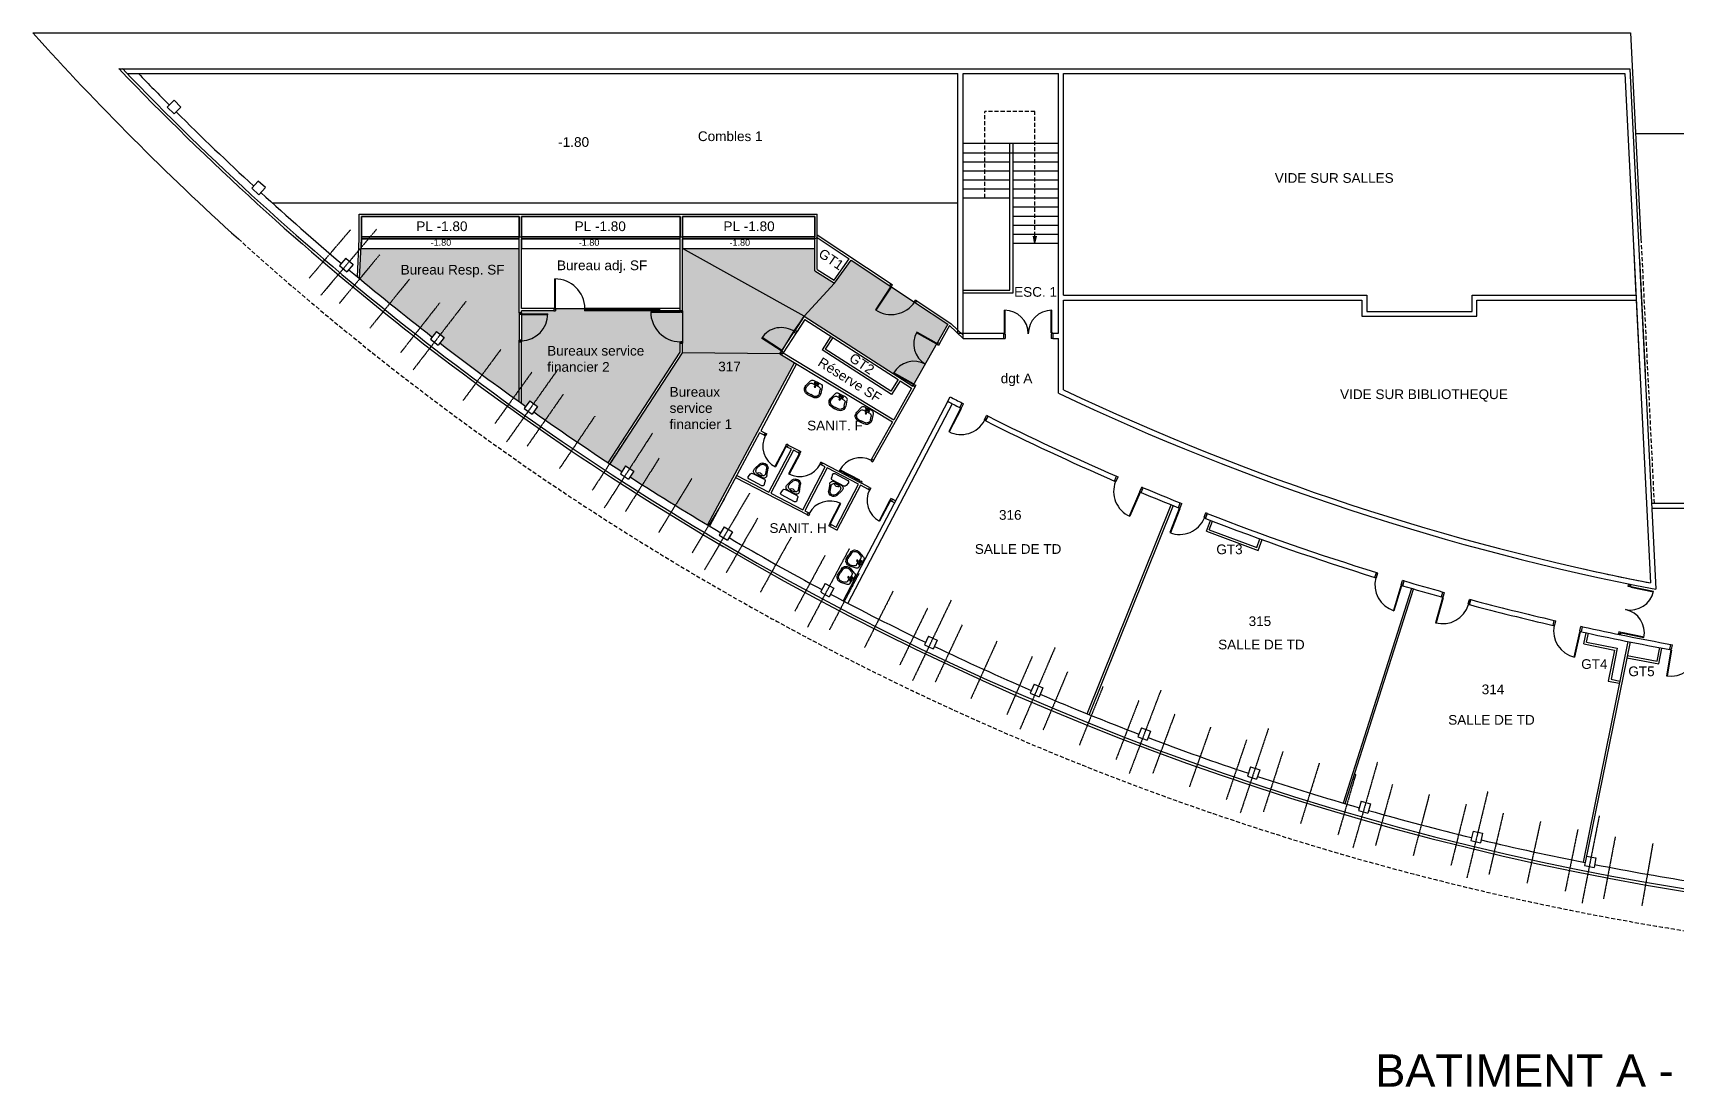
# Model space of a CAD drawing. Extents: x -14497 to -5039, y -16915 to 19656.
# Drawn here: x -14336 to -9252, y 2132 to 5394 of the extents above; entities that cross this region are included whole.
import ezdxf

# ---------------------------------------------------------------- set-up
doc = ezdxf.new("R2010")
doc.units = 0
doc.header["$MEASUREMENT"] = 0
doc.linetypes.add('AXES', pattern=[2, 1.25, -0.25, 0.25, -0.25])
doc.linetypes.add('CACHE', pattern=[0.375, 0.25, -0.125])
doc.layers.get('0').update_dxf_attribs({"linetype": 'CONTINUOUS'})
for name, color, linetype in [('-1.80', 3, 'CONTINUOUS'), ('BA_AXE_TRAME', 253, 'AXES'), ('BA_CLOISON', 4, 'CONTINUOUS'), ('BA_ESCALIER', 8, 'CONTINUOUS'), ('BA_MENUIS_EXTERIEURE', 6, 'CONTINUOUS'), ('BA_MENUIS_INTERIEURE', 202, 'CONTINUOUS'), ('BA_STRUCTURE', 5, 'CONTINUOUS'), ('Circulation', 1, 'CONTINUOUS'), ('EQ_SANITAIRE', 60, 'CONTINUOUS'), ('Nom. texte', 250, 'CONTINUOUS'), ('SUN', 2, 'CONTINUOUS')]:
    doc.layers.add(name, color=color, linetype=linetype)
doc.styles.add('ARIAL', font='arial.ttf')
doc.styles.get("Standard").update_dxf_attribs({"font": 'arial.ttf'})

# ---------------------------------------------------------------- blocks, each defined once
blk = doc.blocks.new('p90 16 gch')
at = {"layer": 'BA_MENUIS_INTERIEURE'}
for p, q in [((-90, -16), (-90, 0)), ((-90, 0), (-85, 0)), ((-85, -14.5), (-85, 0)), ((-5, -14.5), (-5, 0)), ((0, 0), (-5, 0)), ((0, -16), (0, 0)), ((-90, -16), (-86.5, -16)), ((-86.5, -16), (-86.5, -14.5)), ((-86.5, -14.5), (-85, -14.5)), ((-86.5, -17.5), (-84.5, -17.5)), ((-86.5, -17.5), (-86.5, -97.5)), ((-84.5, -17.5), (-84.5, -97.5)), ((-3.5, -14.5), (-5, -14.5)), ((-3.5, -16), (-3.5, -14.5)), ((0, -16), (-3.5, -16))]:
    blk.add_line(p, q, dxfattribs=at)
for centre, radius, start, end in [((-86.5, -14.5), 83, 270.012, 358.9646), ((-85, -14.5), 0, 0, 90), ((-84.5, -17.5), 0, 0, 90)]:
    blk.add_arc(centre, radius, start, end, dxfattribs=at)
blk = doc.blocks.new('p90 16 drt')
at = {"layer": 'BA_MENUIS_INTERIEURE'}
for p, q in [((-90, -16), (-90, 0)), ((-90, 0), (-85, 0)), ((-85, -14.5), (-85, 0)), ((-5, -14.5), (-5, 0)), ((0, 0), (-5, 0)), ((0, -16), (0, 0)), ((-90, -16), (-86.5, -16)), ((-86.5, -16), (-86.5, -14.5)), ((-86.5, -14.5), (-85, -14.5)), ((-3.5, -17.5), (-5.5, -17.5)), ((-5.5, -17.5), (-5.5, -97.5)), ((-3.5, -14.5), (-5, -14.5)), ((-3.5, -16), (-3.5, -14.5)), ((0, -16), (-3.5, -16)), ((-3.5, -17.5), (-3.5, -97.5))]:
    blk.add_line(p, q, dxfattribs=at)
for centre, radius, start, end in [((-3.5, -14.5), 83, 181.0354, 269.988), ((-5.5, -17.5), 0, 90, 180), ((-5, -14.5), 0, 90, 180)]:
    blk.add_arc(centre, radius, start, end, dxfattribs=at)
blk = doc.blocks.new('WC')
for p, q in [((-35.6, 21.6), (-56.7, 14.5)), ((-39.3, 16.2), (-55.4, 10.7)), ((-26.4, 5.3), (-26.4, 0)), ((-26.4, -5.3), (-26.4, 0)), ((-20.3, 14), (-22.5, 14)), ((-22.4, 12.2), (-22.4, 0)), ((-22.4, -12.2), (-22.4, 0)), ((-20.3, -20.8), (-20.3, 20.8)), ((-5, 27.9), (-16.3, 25.7)), ((0, -22.9), (0, 22.9)), ((-35.6, -21.6), (-56.7, -14.5)), ((-39.3, -16.2), (-55.4, -10.7)), ((-20.3, -14), (-22.5, -14)), ((-5, -27.9), (-16.3, -25.7))]:
    blk.add_line(p, q)
for centre, radius, start, end in [((-49.5, 0), 16.2, 116.4444, 180), ((-49.5, -0.4), 16.2, 178.1961, 178.7319), ((-49.5, 0), 16.2, 180, 243.5556), ((-49.5, 0), 12.2, 116.4444, 180), ((-49.5, 0), 12.2, 180, 243.5556), ((-37.4, 5.3), 11, 0, 102.4), ((-32.4, 12.2), 10, 0, 108.6162), ((-21.2, 0), 11.5, 134.9643, 225.0357), ((-15.3, 20.8), 5, 101.0796, 180), ((-5, 22.9), 5, 0, 90), ((-37.4, -5.3), 11, 257.6, 0), ((-32.4, -12.2), 10, 251.3838, 0), ((-15.3, -20.8), 5, 180, 258.9204), ((-5, -22.9), 5, 270, 0)]:
    blk.add_arc(centre, radius, start, end)
blk = doc.blocks.new('LAV60')
for p, q in [((-14.4, 0), (0, 0)), ((14.4, 0), (0, 0)), ((-24, -7.3), (-30.4, -29.5)), ((-25.6, -30.9), (-22.3, -19.3)), ((-12.7, -12), (0, -12)), ((-11.2, -50), (0, -50)), ((-11.2, -55), (0, -55)), ((12.7, -12), (0, -12)), ((11.2, -50), (0, -50)), ((11.2, -55), (0, -55)), ((25.6, -30.9), (22.3, -19.3)), ((24, -7.3), (30.4, -29.5))]:
    blk.add_line(p, q)
for centre, radius in [((-6, -6), 2.61), ((0, -17.8), 2.54), ((0, -6), 1.44), ((6, -6), 2.61)]:
    blk.add_circle(centre, radius)
for centre, radius, start, end in [((-14.4, -10), 10, 90, 164.0546), ((14.4, -10), 10, 15.9454, 90), ((-11.2, -35), 20, 164.0546, 270), ((-11.2, -35), 15, 164.0546, 270), ((-12.7, -22), 10, 90, 164.0546), ((11.2, -35), 20, 270, 15.9454), ((11.2, -35), 15, 270, 15.9454), ((12.7, -22), 10, 15.9454, 90)]:
    blk.add_arc(centre, radius, start, end)

msp = doc.modelspace()

# ---------------------------------------------------------------- hatches: boundary and pattern name
at = {"layer": 'BA_ESCALIER'}
msp.add_hatch(color=256, dxfattribs=at).paths.add_polyline_path([(-11230.4, 4765.7), (-11235.5, 4765.7), (-11240.5, 4765.7), (-11235.5, 4743.6)])
at = {"layer": 'SUN'}
h = msp.add_hatch(color=256, dxfattribs=at)
h.dxf.hatch_style = 1
h.paths.add_polyline_path([(-12831.7, 4528.1), (-12831.7, 4726.6), (-13320.9, 4726.6), (-13325.6, 4633.8, 0.008454), (-13100.4, 4453.1), (-13087.5, 4469.9), (-13063.7, 4451.5), (-13076.7, 4434.7, 0.008306), (-12849, 4265.5), (-12831.7, 4289.6), (-12831.7, 4438.1)])
h.paths.add_polyline_path([(-12831.7, 4289.6), (-12849, 4265.5, 0.000624), (-12831.7, 4253.1)])
h.paths.add_polyline_path([(-13208.9, 4629.6), (-12872.5, 4629.6), (-12872.5, 4691.4), (-13208.9, 4691.4)], flags=24)
h = msp.add_hatch(color=256, dxfattribs=at)
h.dxf.hatch_style = 1
h.paths.add_polyline_path([(-11916.4, 4658.2), (-11916.4, 4726.6), (-12326.1, 4726.6), (-11949.7, 4517.3), (-11855.6, 4619.6)])
h = msp.add_hatch(color=256, dxfattribs=at)
h.dxf.hatch_style = 1
h.paths.add_polyline_path([(-12326.1, 4726.6), (-12326.1, 4534.6), (-12326.1, 4439.6), (-12326.1, 4439.6), (-12326.1, 4434.6), (-12326.1, 4434.6), (-12326.1, 4403.8), (-12024.9, 4401.5), (-11949.7, 4517.3)])
h.paths.add_polyline_path([(-12080.2, 4451.3), (-12080.2, 4451.3), (-12019.8, 4412), (-12019.8, 4412)], flags=16)
h.paths.add_polyline_path([(-12019.8, 4412), (-12019.8, 4412), (-12020.9, 4410.3), (-12020.9, 4410.3)], flags=16)
h.paths.add_polyline_path([(-12020.9, 4410.3), (-12020.9, 4410.3), (-12081.3, 4449.6), (-12081.3, 4449.6)], flags=16)
h = msp.add_hatch(color=256, dxfattribs=at)
h.dxf.hatch_style = 1
h.paths.add_polyline_path([(-11605.3, 4558.9), (-11608.2, 4560.9, -0.409403), (-11729.4, 4537.5), (-11682.4, 4608.3), (-11680.7, 4607.2), (-11727.8, 4536.5, 0.402784), (-11608.2, 4560.9), (-11681.5, 4609.6), (-11681.5, 4609.6), (-11684.5, 4611.5), (-11804.4, 4691.2), (-11855.6, 4619.6), (-11949.7, 4517.3), (-11613.9, 4300.7), (-11612.7, 4302.8), (-11612.7, 4302.8), (-11612.7, 4302.8), (-11611, 4305.9), (-11611, 4305.9), (-11575.1, 4369.4, 0.401279), (-11672.4, 4342.6), (-11611.3, 4308.4), (-11612.3, 4306.6), (-11673.4, 4340.9, -0.409254), (-11575.1, 4369.4), (-11539.1, 4433), (-11539.1, 4433), (-11537.4, 4436), (-11505.4, 4492.6)])
h.paths.add_polyline_path([(-11541.4, 4432), (-11540.5, 4433.7), (-11540.5, 4433.7), (-11541.4, 4432)], flags=16)
h = msp.add_hatch(color=256, dxfattribs=at)
h.dxf.hatch_style = 1
h.paths.add_polyline_path([(-12333.1, 4405.8), (-12333.1, 4434.6), (-12333.1, 4434.6), (-12333.1, 4438.1, -0.40945), (-12424.6, 4531.1), (-12334.6, 4531.1), (-12334.6, 4529.1), (-12424.6, 4529.1, 0.403185), (-12333.1, 4438.1), (-12333.1, 4438.1), (-12331.6, 4438.1), (-12331.6, 4439.6), (-12326.1, 4439.6), (-12326.1, 4529.6), (-12331.6, 4529.6), (-12331.6, 4531.1), (-12333.1, 4531.1), (-12333.1, 4534.6), (-12624.7, 4534.6), (-12629.7, 4534.6), (-12629.7, 4540.1), (-12628.2, 4540.1), (-12628.2, 4541.6), (-12721.2, 4541.6), (-12721.2, 4540.1), (-12719.7, 4540.1), (-12719.7, 4534.6), (-12724.7, 4534.6), (-12824.7, 4534.6), (-12824.7, 4528.1), (-12824.7, 4441.6, 0.401856), (-12743.2, 4522.5), (-12823.2, 4522.5), (-12823.2, 4524.5), (-12743.2, 4524.5, -0.40887), (-12824.7, 4441.6), (-12824.7, 4438.1), (-12824.7, 4248.1, 0.000483), (-12811.2, 4238.5), (-12799, 4255.9), (-12774.5, 4238.5), (-12786.7, 4221.2, 0.008171), (-12556, 4064.2)])
h.paths.add_polyline_path([(-12755.6, 4328.7), (-12440.1, 4328.7), (-12440.1, 4441), (-12755.6, 4441)], flags=24)
h = msp.add_hatch(color=256, dxfattribs=at)
h.dxf.hatch_style = 1
h.paths.add_polyline_path([(-11979.2, 4373.9), (-12024.9, 4401.5), (-12326.1, 4403.8), (-12550.1, 4060.4, 0.001271), (-12513.8, 4036.6), (-12502.2, 4054.5), (-12477, 4038.2), (-12488.5, 4020.3, 0.008265), (-12248.6, 3871.6)])
h.paths.add_polyline_path([(-12376.7, 4151.4), (-12165.7, 4151.4), (-12165.7, 4313.7), (-12376.7, 4313.7)], flags=24)
h.paths.add_polyline_path([(-12224.9, 4330.3), (-12140, 4330.3), (-12140, 4392.2), (-12224.9, 4392.2)], flags=24)

# ---------------------------------------------------------------- linework, layer by layer
at = {"layer": '-1.80'}
msp.add_line((-13596.4, 4868.6), (-11474, 4868.6), dxfattribs=at)
for points in [[(-13319.4, 4826.6), (-12831.7, 4826.6), (-12831.7, 4763.6), (-13319.4, 4763.6)], [(-12824.7, 4826.6), (-12333.1, 4826.6), (-12333.1, 4763.6), (-12824.7, 4763.6)], [(-12326.1, 4826.6), (-11916.4, 4826.6), (-11916.4, 4763.6), (-12326.1, 4763.6)], [(-13320.9, 4726.6), (-12831.7, 4726.6), (-12831.7, 4756.6), (-13319.4, 4756.5)], [(-12824.7, 4726.6), (-12333.1, 4726.6), (-12333.1, 4756.6), (-12824.7, 4756.6)], [(-12326.1, 4726.6), (-11916.4, 4726.6), (-11916.4, 4756.6), (-12326.1, 4756.6)]]:
    msp.add_lwpolyline(points, close=True, dxfattribs=at)
at = {"layer": 'BA_AXE_TRAME'}
for p, q in [((-13354, 4784.5), (-13481.1, 4635.6)), ((-13273, 4786.7), (-13445.3, 4582)), ((-13263, 4707.9), (-13388.1, 4557.2)), ((-13170.9, 4632.5), (-13293.9, 4480.1)), ((-13077.8, 4558.5), (-13198.6, 4404.4)), ((-12996.2, 4563.5), (-13159.7, 4351.7)), ((-12888.5, 4414.4), (-13005, 4256.9)), ((-12792.4, 4344.3), (-12906.6, 4185.3)), ((-12711.7, 4353.3), (-12870.6, 4128.5)), ((-12695.3, 4275.7), (-12807.2, 4115)), ((-12597.2, 4208.4), (-12706.9, 4046.1)), ((-12498.2, 4142.4), (-12605.6, 3978.7)), ((-12419.1, 4155.5), (-12568.4, 3924.2)), ((-12398.3, 4077.9), (-12503.3, 3912.7)), ((-12297.4, 4014.8), (-12400.2, 3848.1)), ((-12118.4, 3970.2), (-12257.9, 3732.9)), ((-12195.7, 3953.1), (-12296.1, 3785)), ((-12093.2, 3892.9), (-12191.2, 3723.3)), ((-11989.8, 3834.1), (-12085.4, 3663.2)), ((-11885.6, 3776.7), (-11978.7, 3604.5)), ((-11810.3, 3797.7), (-11939.6, 3554.7)), ((-11780.5, 3720.9), (-11871.3, 3547.3)), ((-11674.8, 3666.5), (-11763.1, 3491.7)), ((-11568.2, 3613.6), (-11654.1, 3437.6)), ((-11495.1, 3638.3), (-11614.1, 3390.1)), ((-11460.9, 3562.2), (-11544.3, 3385)), ((-11353, 3512.3), (-11433.8, 3334)), ((-11244.3, 3464), (-11322.6, 3284.5)), ((-11173.5, 3492.3), (-11282, 3239.3)), ((-11134.9, 3417.2), (-11210.7, 3236.6)), ((-11024.9, 3371.9), (-11098.2, 3190.3)), ((-10846.1, 3360), (-10943.8, 3102.6)), ((-10914.3, 3328.2), (-10985, 3145.6)), ((-10803.1, 3286), (-10871.2, 3102.4)), ((-10692.1, 3245.8), (-10757.7, 3061.2)), ((-10580.6, 3207), (-10643.6, 3021.6)), ((-10513.3, 3241.5), (-10600.2, 2980.3)), ((-10468.6, 3169.9), (-10528.9, 2983.6)), ((-10356, 3134.2), (-10413.8, 2947.1)), ((-10175.9, 3137.1), (-10251.8, 2872.4)), ((-10243, 3100.2), (-10298.1, 2912.3)), ((-10129.5, 3067.8), (-10182, 2879.1)), ((-10015.5, 3036.9), (-10065.4, 2847.5)), ((-9901.2, 3007.6), (-9948.4, 2817.6)), ((-9834.5, 3047), (-9899.1, 2779.4)), ((-9786.4, 2980), (-9831, 2789.3)), ((-9671.3, 2953.9), (-9713.2, 2762.6)), ((-9489.5, 2971.3), (-9542.8, 2701.2)), ((-9555.8, 2929.5), (-9595, 2737.6)), ((-9440, 2906.6), (-9476.5, 2714.3)), ((-9323.9, 2885.4), (-9357.7, 2692.5))]:
    msp.add_line(p, q, dxfattribs=at)
at = {"layer": 'BA_CLOISON'}
for p, q in [((-13326.4, 4833.6), (-11909.4, 4833.6)), ((-12831.7, 4756.6), (-12831.7, 4826.6)), ((-12333.1, 4756.6), (-12333.1, 4826.6)), ((-11916.4, 4756.6), (-11916.4, 4826.6)), ((-13332.3, 4639.4), (-13326.4, 4756.6)), ((-13325.6, 4633.8), (-13319.4, 4756.6)), ((-12831.7, 4528.1), (-12831.7, 4756.6)), ((-12824.7, 4541.6), (-12824.7, 4756.6)), ((-12333.1, 4534.6), (-12333.1, 4756.6)), ((-12326.1, 4534.6), (-12326.1, 4756.6)), ((-11916.4, 4756.6), (-11909.4, 4760.9)), ((-11916.4, 4658.2), (-11916.4, 4756.6)), ((-11909.4, 4769.3), (-11680.6, 4617.3)), ((-11909.4, 4760.9), (-11909.4, 4769.3)), ((-11909.4, 4760.9), (-11810.2, 4695)), ((-11909.4, 4662), (-11909.4, 4760.9)), ((-11857.4, 4629), (-11810.1, 4695.2)), ((-11855.6, 4619.6), (-11804.4, 4691.2)), ((-11804.4, 4691.2), (-11684.5, 4611.5)), ((-11916.4, 4658.2), (-11855.6, 4619.6)), ((-11909.4, 4662), (-11857.4, 4629)), ((-11684.5, 4611.5), (-11680.6, 4617.3)), ((-12831.7, 4528.1), (-12824.7, 4528.1)), ((-12831.7, 4528.1), (-12824.7, 4528.1)), ((-12724.7, 4541.6), (-12824.7, 4541.6)), ((-12824.7, 4528.1), (-12824.7, 4534.6)), ((-12724.7, 4534.6), (-12824.7, 4534.6)), ((-12724.7, 4541.6), (-12724.7, 4534.6)), ((-12333.1, 4541.6), (-12624.7, 4541.6)), ((-12326.1, 4534.6), (-12624.7, 4534.6)), ((-11605.3, 4558.9), (-11601.4, 4564.8)), ((-11605.3, 4558.9), (-11505.4, 4492.6)), ((-11601.4, 4564.8), (-11495.2, 4494.2)), ((-11949.7, 4517.3), (-11977.8, 4474)), ((-11947.6, 4507.6), (-11971.9, 4470.2)), ((-11949.7, 4517.3), (-11613.9, 4300.7)), ((-11947.6, 4507.6), (-11658.5, 4321.2)), ((-11505.4, 4492.6), (-11537.4, 4436)), ((-11499.6, 4488.7), (-11531.3, 4432.6)), ((-11499.6, 4488.7), (-11458, 4448.6)), ((-11495.2, 4494.2), (-11458, 4458.4)), ((-12831.7, 4253.1), (-12831.7, 4438.1)), ((-12831.7, 4438.1), (-12824.7, 4438.1)), ((-12824.7, 4248.1), (-12824.7, 4438.1)), ((-12333.1, 4405.8), (-12333.1, 4434.6)), ((-12326.1, 4403.8), (-12326.1, 4434.6)), ((-11867, 4455.5), (-11894.2, 4413.6)), ((-11861.1, 4451.7), (-11884.5, 4415.7)), ((-11537.4, 4436), (-11531.3, 4432.6)), ((-12556, 4064.2), (-12333.1, 4405.8)), ((-12550.1, 4060.4), (-12326.1, 4403.8)), ((-11979.2, 4373.9), (-12248.6, 3871.6)), ((-12022.7, 4404.9), (-12024.9, 4401.5)), ((-12024.9, 4401.5), (-11676.2, 4190.6)), ((-12015.1, 4403.8), (-11672.7, 4196.7)), ((-11679.8, 4275.5), (-11894.2, 4413.6)), ((-11681.9, 4285.1), (-11884.5, 4415.7)), ((-11973.2, 4370.3), (-12084.2, 4163.2)), ((-11606.5, 4299.5), (-11735.4, 4071.5)), ((-11658.5, 4321.2), (-11681.9, 4285.1)), ((-11652.6, 4317.4), (-11679.8, 4275.5)), ((-11617.3, 4294.6), (-11672.7, 4196.7)), ((-11652.6, 4317.4), (-11617.3, 4294.6)), ((-11612.7, 4302.8), (-11613.9, 4300.7)), ((-11612.7, 4302.8), (-11606.5, 4299.5)), ((-11676.2, 4190.6), (-11741.5, 4075)), ((-12087.5, 4157), (-12242.6, 3868)), ((-12073.3, 4149.6), (-12087.5, 4157)), ((-12084.2, 4163.2), (-12070, 4155.8)), ((-12070, 4155.8), (-12073.3, 4149.6)), ((-11999.1, 4118.9), (-12002.3, 4112.7)), ((-11999.1, 4118.9), (-11964.5, 4100.9)), ((-12058.6, 3972.9), (-11989.4, 4105.9)), ((-11989.4, 4105.9), (-12002.3, 4112.7)), ((-11964.5, 4100.9), (-11967.7, 4094.6)), ((-12161.8, 4018.7), (-11940.4, 3903.4)), ((-12158.5, 4024.8), (-12058.6, 3972.9)), ((-11878.5, 4048.2), (-11947.8, 3915.1)), ((-11893.5, 4063.9), (-11896.8, 4057.7)), ((-11893.5, 4063.9), (-11778.6, 4004.1)), ((-11781.8, 3997.9), (-11878.5, 4048.2)), ((-11851.1, 3864.8), (-11781.8, 3997.9)), ((-11775.6, 3994.6), (-11848.4, 3855.5)), ((-11750.8, 3981.7), (-11775.6, 3994.6)), ((-11747.6, 3987.9), (-11772.4, 4000.8)), ((-11670.1, 3939.7), (-11679.8, 3944.8)), ((-11666.9, 3945.7), (-11676.7, 3950.8)), ((-11074.3, 3287.3), (-10814.2, 3933.9)), ((-10807.7, 3931.3), (-11067.8, 3284.6)), ((-11947.8, 3915.1), (-11937.1, 3909.6)), ((-11937.1, 3909.6), (-11940.4, 3903.4)), ((-11937.1, 3909.6), (-11940.4, 3903.4)), ((-11866.2, 3872.5), (-11869.5, 3866.3)), ((-11869.5, 3866.3), (-11848.1, 3855.4)), ((-11866.2, 3872.5), (-11851.1, 3864.8)), ((-10705.3, 3852.1), (-10692.4, 3885.7)), ((-10696.2, 3856.2), (-10685.8, 3883.2)), ((-10705.3, 3852.1), (-10545.1, 3792.3)), ((-10696.2, 3856.2), (-10549.3, 3801.3)), ((-10549.3, 3801.3), (-10539.4, 3828.5)), ((-10545.1, 3792.3), (-10532.8, 3826.1)), ((-10070.9, 3675.3), (-10282.3, 3010.9)), ((-10276.1, 3009.2), (-10064.2, 3673.3)), ((-9398.6, 3689.4), (-9399.3, 3685.9)), ((-9392.5, 3684.5), (-9399.3, 3685.9)), ((-9391.8, 3688), (-9392.5, 3684.5)), ((-9400.8, 3510.8), (-9539.7, 2827.8)), ((-9537.5, 3503.6), (-9530.1, 3537.7)), ((-9393.9, 3509.5), (-9532.8, 2826.5)), ((-9529.1, 3509.1), (-9523.2, 3536.2)), ((-9529.1, 3509.1), (-9433.8, 3489.9)), ((-9430.3, 3536.1), (-9431, 3532.7)), ((-9423.4, 3534.7), (-9430.3, 3536.1)), ((-9423.4, 3534.7), (-9424.1, 3531.3)), ((-9537.5, 3503.6), (-9442.1, 3484.4)), ((-9442.1, 3484.4), (-9461.4, 3388.5)), ((-9433.8, 3489.9), (-9453.1, 3393.9)), ((-9403.9, 3460.5), (-9304.6, 3441.5)), ((-9402.6, 3467.4), (-9310.2, 3449.7)), ((-9310.2, 3449.7), (-9302.4, 3491.9)), ((-9304.6, 3441.5), (-9295.5, 3490.6)), ((-9461.4, 3388.5), (-9427.1, 3381.5)), ((-9453.1, 3393.9), (-9425.7, 3388.3))]:
    msp.add_line(p, q, dxfattribs=at)
for points in [[(-13326.4, 4756.6), (-13326.4, 4756.6), (-13326.4, 4833.6)], [(-11909.4, 4769.3), (-11909.4, 4833.6)], [(-13319.4, 4756.6), (-13319.4, 4763.6), (-11916.4, 4763.6)], [(-11967.7, 4094.6), (-11983.2, 4102.7), (-12052.4, 3969.6), (-11954, 3918.4), (-11884.7, 4051.4), (-11896.8, 4057.7)]]:
    msp.add_lwpolyline(points, dxfattribs=at)
for points in [[(-13319.4, 4756.6), (-12831.7, 4756.6), (-12831.7, 4826.6), (-13319.4, 4826.6)], [(-12824.7, 4756.6), (-12333.1, 4756.6), (-12333.1, 4826.6), (-12824.7, 4826.6)], [(-12326.1, 4756.6), (-11916.4, 4756.6), (-11916.4, 4826.6), (-12326.1, 4826.6)]]:
    msp.add_lwpolyline(points, close=True, dxfattribs=at)
at = {"layer": 'BA_ESCALIER', "linetype": 'CACHE', "ltscale": 50}
for p, q in [((-11235.5, 5151.5), (-11390.5, 5151.5)), ((-11390.5, 4883.6), (-11390.5, 5151.5)), ((-11235.5, 4765.9), (-11235.5, 5151.5))]:
    msp.add_line(p, q, dxfattribs=at)
at = {"layer": 'BA_ESCALIER'}
for p, q in [((-11163, 5051.6), (-11458, 5051.6)), ((-11313, 4598.6), (-11313, 5051.6)), ((-11303, 4589.6), (-11303, 5051.6)), ((-11458, 5023.6), (-11313, 5023.6)), ((-11458, 4995.6), (-11313, 4995.6)), ((-11313, 5023.6), (-11303, 5023.6)), ((-11303, 5023.6), (-11163, 5023.6)), ((-11303, 4995.6), (-11163, 4995.6)), ((-11458, 4967.6), (-11313, 4967.6)), ((-11458, 4939.6), (-11313, 4939.6)), ((-11303, 4967.6), (-11163, 4967.6)), ((-11303, 4939.6), (-11163, 4939.6)), ((-11458, 4911.6), (-11313, 4911.6)), ((-11458, 4883.6), (-11313, 4883.6)), ((-11303, 4911.6), (-11163, 4911.6)), ((-11303, 4883.6), (-11163, 4883.6)), ((-11303, 4883.6), (-11163, 4883.6)), ((-11303, 4855.6), (-11163, 4855.6)), ((-11303, 4827.6), (-11163, 4827.6)), ((-11303, 4799.6), (-11163, 4799.6)), ((-11303, 4771.6), (-11163, 4771.6)), ((-11303, 4743.6), (-11163, 4743.6)), ((-11235.5, 4743.6), (-11240.5, 4765.7)), ((-11235.5, 4743.6), (-11230.4, 4765.7)), ((-11458, 4598.6), (-11313, 4598.6)), ((-11458, 4589.6), (-11303, 4589.6))]:
    msp.add_line(p, q, dxfattribs=at)
at = {"layer": 'BA_MENUIS_EXTERIEURE'}
for p, q in [((-14336.4, 5394.4), (-9392.3, 5394.4)), ((-9392.3, 5394.4), (-9360.4, 4756.6))]:
    msp.add_line(p, q, dxfattribs=at)
at = {"layer": 'BA_MENUIS_EXTERIEURE', "ltscale": 7}
msp.add_line((-9376.7, 5083.1), (-9043.1, 5083.1), dxfattribs=at)
at = {"layer": 'BA_MENUIS_EXTERIEURE', "linetype": 'CACHE', "ltscale": 50}
msp.add_line((-9360.4, 4756.6), (-9319.6, 3938), dxfattribs=at)
at = {"layer": 'BA_MENUIS_EXTERIEURE'}
for points in [[(-14009.8, 5268.6, 0.004002), (-13914, 5171.1, 0.004002)], [(-13892.8, 5149.9, 0.00972), (-13653, 4920.3)], [(-13630.9, 4900, 0.009718), (-13381.7, 4680.9)], [(-13358.7, 4661.5, 0.009719), (-13100.4, 4453.1, 0.009719)], [(-13076.7, 4434.7, 0.009666), (-12811.2, 4238.5, 0.009666)], [(-12786.7, 4221.2, 0.009647), (-12513.8, 4036.6, 0.009647)], [(-12488.5, 4020.3, 0.009647), (-12208, 3847.5, 0.009647)], [(-12182.1, 3832.2, 0.009647), (-11894.6, 3671.3, 0.009647)], [(-11868.1, 3657.2, 0.009649), (-11574, 3508.5, 0.009649)], [(-11546.9, 3495.5, 0.009647), (-11246.9, 3359.4, 0.009647)], [(-11219.2, 3347.5, 0.009647), (-10913.8, 3224.1, 0.009647)], [(-10885.7, 3213.4, 0.009648), (-10575.2, 3103)], [(-10546.7, 3093.5, 0.009648), (-10231.9, 2996.2)], [(-10203.1, 2988, 0.009649), (-9884.4, 2904)], [(-9855.2, 2897, 0.009648), (-9533.3, 2826.6)], [(-9503.9, 2820.8, 0.009646), (-9179.4, 2763.9)]]:
    msp.add_lwpolyline(points, format="xyb", dxfattribs=at)
at = {"layer": 'BA_MENUIS_EXTERIEURE', "ltscale": 10}
for radius, start, end in [(8704.2, 221.94578, 227.87659), (8584.2, 223.68385, 239.6595), (8576.2, 223.73492, 239.6595), (8584.2, 239.5591, 288.01291), (8576.2, 239.6595, 288.00226)]:
    msp.add_arc((-7862.4, 11212.6), radius, start, end, dxfattribs=at)
at = {"layer": 'BA_MENUIS_EXTERIEURE', "linetype": 'CACHE', "ltscale": 50}
msp.add_arc((-7862.4, 11212.6), 8704.2, 227.87659, 288.92936, dxfattribs=at)
at = {"layer": 'BA_MENUIS_INTERIEURE'}
for p, q in [((-12721.2, 4543.1), (-12721.2, 4633.1)), ((-12719.2, 4543.1), (-12719.2, 4633.1)), ((-11682.4, 4608.3), (-11729.4, 4537.5)), ((-11680.7, 4607.2), (-11727.8, 4536.5)), ((-11684.5, 4611.5), (-11680.6, 4617.3)), ((-11684.5, 4611.5), (-11681.5, 4609.6)), ((-11682.4, 4608.3), (-11680.7, 4607.2)), ((-11681.5, 4609.6), (-11680.7, 4610.8)), ((-11680.7, 4610.8), (-11679.5, 4610)), ((-11680.6, 4617.3), (-11676.4, 4614.6)), ((-11679.5, 4610), (-11676.4, 4614.6)), ((-12824.7, 4528.1), (-12831.7, 4528.1)), ((-12831.7, 4528.1), (-12831.7, 4523.1)), ((-12824.7, 4528.1), (-12824.7, 4524.6)), ((-12724.7, 4541.6), (-12724.7, 4534.6)), ((-12724.7, 4541.6), (-12721.2, 4541.6)), ((-12724.7, 4534.6), (-12719.7, 4534.6)), ((-12721.2, 4543.1), (-12719.2, 4543.1)), ((-12721.2, 4541.6), (-12721.2, 4540.1)), ((-12721.2, 4540.1), (-12719.7, 4540.1)), ((-12719.7, 4540.1), (-12719.7, 4534.6)), ((-12629.7, 4540.1), (-12629.7, 4534.6)), ((-12628.2, 4540.1), (-12629.7, 4540.1)), ((-12624.7, 4534.6), (-12629.7, 4534.6)), ((-12624.7, 4541.6), (-12628.2, 4541.6)), ((-12628.2, 4541.6), (-12628.2, 4540.1)), ((-12624.7, 4541.6), (-12624.7, 4534.6)), ((-12334.6, 4531.1), (-12424.6, 4531.1)), ((-12334.6, 4529.1), (-12424.6, 4529.1)), ((-12334.6, 4531.1), (-12334.6, 4529.1)), ((-12333.1, 4534.6), (-12333.1, 4531.1)), ((-12333.1, 4534.6), (-12326.1, 4534.6)), ((-12333.1, 4531.1), (-12331.6, 4531.1)), ((-12331.6, 4531.1), (-12331.6, 4529.6)), ((-12331.6, 4529.6), (-12326.1, 4529.6)), ((-12326.1, 4534.6), (-12326.1, 4529.6)), ((-11608.6, 4563), (-11605.6, 4567.5)), ((-11607.4, 4562.1), (-11608.6, 4563)), ((-11608.2, 4560.9), (-11607.4, 4562.1)), ((-11605.3, 4558.9), (-11608.2, 4560.9)), ((-11601.4, 4564.8), (-11605.6, 4567.5)), ((-11605.3, 4558.9), (-11601.4, 4564.8)), ((-11329.4, 4466.1), (-11329.4, 4536.1)), ((-11327.4, 4466.1), (-11327.4, 4536.1)), ((-11185.5, 4466.1), (-11185.5, 4536.1)), ((-11183.5, 4466.1), (-11183.5, 4536.1)), ((-12826.2, 4523.1), (-12831.7, 4523.1)), ((-12824.7, 4524.6), (-12826.2, 4524.6)), ((-12826.2, 4524.6), (-12826.2, 4523.1)), ((-12823.2, 4524.5), (-12823.2, 4522.5)), ((-12823.2, 4524.5), (-12743.2, 4524.5)), ((-12823.2, 4522.5), (-12743.2, 4522.5)), ((-12826.2, 4443.1), (-12831.7, 4443.1)), ((-12831.7, 4438.1), (-12831.7, 4443.1)), ((-12824.7, 4438.1), (-12831.7, 4438.1)), ((-12826.2, 4441.6), (-12826.2, 4443.1)), ((-12824.7, 4441.6), (-12826.2, 4441.6)), ((-12824.7, 4438.1), (-12824.7, 4441.6)), ((-12333.1, 4434.6), (-12333.1, 4438.1)), ((-12333.1, 4438.1), (-12331.6, 4438.1)), ((-12333.1, 4434.6), (-12326.1, 4434.6)), ((-12326.1, 4434.6), (-12333.1, 4434.6)), ((-12331.6, 4439.6), (-12326.1, 4439.6)), ((-12331.6, 4438.1), (-12331.6, 4439.6)), ((-12326.1, 4434.6), (-12326.1, 4439.6)), ((-12020.9, 4410.3), (-12081.3, 4449.6)), ((-12020.9, 4410.3), (-12081.3, 4449.6)), ((-12019.8, 4412), (-12080.2, 4451.3)), ((-12019.8, 4412), (-12080.2, 4451.3)), ((-11977.7, 4474), (-11980.4, 4469.8)), ((-11977.7, 4474), (-11980.4, 4469.8)), ((-11980.4, 4469.8), (-11979.2, 4469)), ((-11980.4, 4469.8), (-11979.2, 4469)), ((-11979.2, 4469), (-11980, 4467.7)), ((-11979.2, 4469), (-11980, 4467.7)), ((-11980, 4467.7), (-11975.4, 4464.7)), ((-11980, 4467.7), (-11975.4, 4464.7)), ((-11977.8, 4474), (-11971.8, 4470.2)), ((-11977.8, 4474), (-11971.8, 4470.2)), ((-11971.8, 4470.2), (-11975.4, 4464.7)), ((-11541.4, 4432), (-11602.3, 4466.5)), ((-11540.5, 4433.7), (-11601.4, 4468.2)), ((-11541.4, 4432), (-11599.7, 4465)), ((-11540.5, 4433.7), (-11598.7, 4466.7)), ((-11540.5, 4433.7), (-11541.4, 4432)), ((-11540.5, 4433.7), (-11541.4, 4432)), ((-11537.4, 4436), (-11539.1, 4433)), ((-11537.4, 4436), (-11539.1, 4433)), ((-11539.1, 4433), (-11537.8, 4432.2)), ((-11539.1, 4433), (-11537.8, 4432.2)), ((-11537.8, 4432.2), (-11538.6, 4430.9)), ((-11537.8, 4432.2), (-11538.6, 4430.9)), ((-11538.6, 4430.9), (-11533.8, 4428.2)), ((-11537.4, 4436), (-11531.3, 4432.6)), ((-11531.3, 4432.6), (-11533.8, 4428.2)), ((-11333, 4464.6), (-11333, 4448.6)), ((-11333, 4464.6), (-11329.5, 4464.6)), ((-11333, 4448.6), (-11328, 4448.6)), ((-11329.5, 4464.6), (-11329.5, 4463.1)), ((-11329.5, 4463.1), (-11328, 4463.1)), ((-11329.4, 4466.1), (-11327.4, 4466.1)), ((-11328, 4463.1), (-11328, 4448.6)), ((-11183.5, 4466.1), (-11185.5, 4466.1)), ((-11185, 4463.1), (-11185, 4448.6)), ((-11183.5, 4463.1), (-11185, 4463.1)), ((-11180, 4448.6), (-11185, 4448.6)), ((-11183.5, 4464.6), (-11183.5, 4463.1)), ((-11180, 4464.6), (-11183.5, 4464.6)), ((-11180, 4464.6), (-11180, 4448.6)), ((-12022.7, 4404.9), (-12020, 4409.1)), ((-12022.7, 4404.9), (-12016.8, 4401.1)), ((-12022.7, 4404.9), (-12016.8, 4401.1)), ((-12020.9, 4410.3), (-12019.8, 4412)), ((-12020.9, 4410.3), (-12019.8, 4412)), ((-12020, 4409.1), (-12018.7, 4408.3)), ((-12020, 4409.1), (-12018.7, 4408.3)), ((-12020, 4409.1), (-12018.7, 4408.3)), ((-12020, 4409.1), (-12018.7, 4408.3)), ((-12018.7, 4408.3), (-12017.9, 4409.5)), ((-12018.7, 4408.3), (-12017.9, 4409.5)), ((-12017.9, 4409.5), (-12013.3, 4406.5)), ((-12016.8, 4401.1), (-12013.3, 4406.5)), ((-12016.8, 4401.1), (-12013.3, 4406.5)), ((-11612.3, 4306.6), (-11673.4, 4340.9)), ((-11611.3, 4308.4), (-11672.4, 4342.6)), ((-11611.3, 4308.4), (-11672.4, 4342.6)), ((-11612.3, 4306.6), (-11670.7, 4339.4)), ((-11612.7, 4302.8), (-11611, 4305.9)), ((-11612.7, 4302.8), (-11606.5, 4299.5)), ((-11612.7, 4302.8), (-11606.6, 4299.4)), ((-11612.3, 4306.6), (-11611.3, 4308.4)), ((-11611, 4305.9), (-11609.7, 4305.2)), ((-11611, 4305.9), (-11609.7, 4305.2)), ((-11609.7, 4305.2), (-11609, 4306.5)), ((-11609.7, 4305.2), (-11609, 4306.5)), ((-11609, 4306.5), (-11604.2, 4303.8)), ((-11609, 4306.5), (-11604.2, 4303.8)), ((-11606.6, 4299.4), (-11604.2, 4303.8)), ((-12073.2, 4149.7), (-12069.9, 4156)), ((-12073.2, 4149.8), (-12070.1, 4148.2)), ((-12070.1, 4148.2), (-12069.4, 4149.5)), ((-12069.9, 4156), (-12065.5, 4153.7)), ((-12069.4, 4149.5), (-12068.1, 4148.8)), ((-12068.1, 4148.8), (-12065.5, 4153.7)), ((-12006.1, 4116.3), (-12003.5, 4121.2)), ((-11999.1, 4118.9), (-12003.5, 4121.2)), ((-12002.3, 4112.7), (-11999.1, 4118.9)), ((-12007.9, 4113.9), (-12040.4, 4051.9)), ((-12006.1, 4113), (-12038.7, 4051)), ((-12006.1, 4113), (-12007.9, 4113.9)), ((-12004.7, 4115.6), (-12006.1, 4116.3)), ((-12005.4, 4114.3), (-12004.7, 4115.6)), ((-12002.3, 4112.7), (-12005.4, 4114.3)), ((-11965.3, 4091.7), (-11997.8, 4029.7)), ((-11963.6, 4090.8), (-11996, 4028.8)), ((-11967.7, 4094.7), (-11964.5, 4100.9)), ((-11967.7, 4094.7), (-11964.6, 4093)), ((-11965.3, 4091.7), (-11963.6, 4090.8)), ((-11964.6, 4093), (-11963.9, 4094.4)), ((-11964.5, 4100.9), (-11960.1, 4098.5)), ((-11963.9, 4094.4), (-11962.6, 4093.7)), ((-11962.6, 4093.7), (-11960.1, 4098.5)), ((-11741.4, 4074.9), (-11743, 4071.8)), ((-11743, 4071.8), (-11741.7, 4071.1)), ((-11741.7, 4071.1), (-11742.4, 4069.8)), ((-11742.4, 4069.8), (-11737.5, 4067.3)), ((-11741.5, 4075), (-11735.2, 4071.7)), ((-11735.2, 4071.7), (-11737.5, 4067.3)), ((-11900.6, 4061.2), (-11898.1, 4066)), ((-11899.3, 4060.5), (-11900.6, 4061.2)), ((-11900, 4059.1), (-11899.3, 4060.5)), ((-11896.9, 4057.5), (-11900, 4059.1)), ((-11893.6, 4063.7), (-11898.1, 4066)), ((-11896.9, 4057.4), (-11893.6, 4063.7)), ((-11778.3, 4007.9), (-11840.3, 4040.4)), ((-11777.3, 4009.7), (-11839.3, 4042.2)), ((-11778.6, 4004.1), (-11776.9, 4007.2)), ((-11778.6, 4004.1), (-11772.4, 4000.8)), ((-11778.3, 4007.9), (-11777.3, 4009.7)), ((-11776.9, 4007.2), (-11775.6, 4006.5)), ((-11775.6, 4006.5), (-11774.9, 4007.8)), ((-11774.9, 4007.8), (-11770, 4005.3)), ((-11772.4, 4000.8), (-11770, 4005.3)), ((-11750.8, 3981.6), (-11747.5, 3987.9)), ((-11750.8, 3981.7), (-11747.7, 3980.1)), ((-11747.7, 3980.1), (-11747, 3981.4)), ((-11747.5, 3987.9), (-11743.1, 3985.6)), ((-11747, 3981.4), (-11745.6, 3980.7)), ((-11745.6, 3980.7), (-11743.1, 3985.6)), ((-11870.4, 3876.4), (-11837.9, 3938.4)), ((-11868.6, 3875.5), (-11836.1, 3937.5)), ((-11685.5, 3945.8), (-11718, 3883.8)), ((-11683.7, 3944.9), (-11716.2, 3882.9)), ((-11683.7, 3944.9), (-11685.5, 3945.8)), ((-11683.7, 3948.2), (-11681.1, 3953.1)), ((-11682.3, 3947.5), (-11683.7, 3948.2)), ((-11683, 3946.2), (-11682.3, 3947.5)), ((-11679.9, 3944.6), (-11683, 3946.2)), ((-11676.7, 3950.8), (-11681.1, 3953.1)), ((-11679.9, 3944.6), (-11676.7, 3950.8)), ((-11937, 3909.7), (-11940.3, 3903.4)), ((-11940.3, 3903.5), (-11935.9, 3901.1)), ((-11937.1, 3909.7), (-11934, 3908)), ((-11933.3, 3906), (-11935.9, 3901.1)), ((-11934, 3908), (-11934.7, 3906.7)), ((-11934.7, 3906.7), (-11933.3, 3906)), ((-11871.3, 3873.5), (-11873.9, 3868.6)), ((-11869.5, 3866.3), (-11873.9, 3868.6)), ((-11870, 3872.8), (-11871.3, 3873.5)), ((-11868.6, 3875.5), (-11870.4, 3876.4)), ((-11869.3, 3874.1), (-11870, 3872.8)), ((-11866.2, 3872.5), (-11869.5, 3866.3)), ((-11866.2, 3872.5), (-11869.3, 3874.1)), ((-9977.6, 3648.6), (-9973.3, 3664)), ((-9973.3, 3664), (-9968.5, 3662.7)), ((-9972.4, 3648.6), (-9968.5, 3662.7)), ((-9400.4, 3681), (-9399.3, 3685.9)), ((-9395, 3679.9), (-9400.4, 3681)), ((-9399.3, 3685.9), (-9392.5, 3684.5)), ((-9394.7, 3681.4), (-9395, 3679.9)), ((-9393.2, 3681.1), (-9394.7, 3681.4)), ((-9392.5, 3684.5), (-9393.2, 3681.1)), ((-9391.7, 3680.8), (-9392.1, 3678.8)), ((-9392.1, 3678.8), (-9322.1, 3664.4)), ((-9391.7, 3680.8), (-9321.7, 3666.3)), ((-9974.7, 3646.1), (-9996.1, 3569)), ((-9972.7, 3645.6), (-9994.2, 3568.5)), ((-9977.6, 3648.6), (-9974.3, 3647.7)), ((-9974.7, 3646.1), (-9972.7, 3645.6)), ((-9974.3, 3647.7), (-9973.9, 3649)), ((-9973.9, 3649), (-9972.4, 3648.6)), ((-9895.4, 3627.2), (-9891.4, 3641.3)), ((-9893.9, 3626.8), (-9895.4, 3627.2)), ((-9894.3, 3625.5), (-9893.9, 3626.8)), ((-9890.9, 3624.6), (-9894.3, 3625.5)), ((-9886.6, 3640), (-9891.4, 3641.3)), ((-9890.9, 3624.6), (-9886.6, 3640)), ((-9429.3, 3541), (-9430.3, 3536.1)), ((-9430.3, 3536.1), (-9423.4, 3534.7)), ((-9423.9, 3539.9), (-9429.3, 3541)), ((-9424.2, 3538.4), (-9423.9, 3539.9)), ((-9422.7, 3538.1), (-9424.2, 3538.4)), ((-9422.7, 3538.1), (-9423.4, 3534.7)), ((-9421.3, 3537.8), (-9420.9, 3539.8)), ((-9421.3, 3537.8), (-9351.2, 3523.4)), ((-9420.9, 3539.8), (-9350.9, 3525.3)), ((-9267.7, 3483.8), (-9281.4, 3405)), ((-9265.8, 3483.5), (-9279.4, 3404.6)), ((-9270.9, 3486.1), (-9268, 3501.8)), ((-9270.9, 3486.1), (-9267.5, 3485.5)), ((-9270.7, 3487.4), (-9268.2, 3501.8)), ((-9268.2, 3501.9), (-9263.3, 3501)), ((-9267.8, 3483.8), (-9265.8, 3483.4)), ((-9267.5, 3485.5), (-9267.2, 3486.8)), ((-9267.2, 3486.8), (-9265.8, 3486.5)), ((-9265.8, 3486.5), (-9263.3, 3501))]:
    msp.add_line(p, q, dxfattribs=at)
at = {"layer": 'BA_MENUIS_INTERIEURE', "color": 5}
for p, q in [((-12624.7, 4534.6), (-12624.7, 4541.6)), ((-12397.3, 4541.6), (-12624.7, 4541.6)), ((-12624.7, 4538.6), (-12397.3, 4538.6)), ((-12624.7, 4537.6), (-12397.3, 4537.6)), ((-12397.3, 4534.6), (-12624.7, 4534.6)), ((-12397.3, 4541.6), (-12397.3, 4534.6))]:
    msp.add_line(p, q, dxfattribs=at)
at = {"layer": 'BA_MENUIS_INTERIEURE'}
for centre, radius, start, end in [((-12721.2, 4540.1), 93, 1.0354, 89.988), ((-11680.7, 4607.2), 0, 326.3666, 56.3666), ((-11679.5, 4610), 0, 326.3666, 56.3666), ((-12719.7, 4540.1), 0, 270, 0), ((-12331.6, 4531.1), 93, 180.0093, 268.962), ((-12331.6, 4529.6), 0, 269.9974, 359.9974), ((-11680.7, 4610.8), 88, 236.3802, 326.3666), ((-11329.5, 4463.1), 73, 0, 89.987), ((-11183.5, 4463.1), 73, 90.013, 180), ((-12826.2, 4523.1), 0, 180, 270), ((-12826.2, 4524.6), 83, 271.0354, 359.988), ((-12823.2, 4522.5), 0, 180, 270), ((-12020.9, 4410.3), 72, 54.5404, 146.9284), ((-12020.9, 4410.3), 72, 54.5404, 146.9284), ((-11537.8, 4432.2), 73, 150.4676, 240.4534), ((-11185.5, 4466.1), 0, 180, 270), ((-11185, 4463.1), 0, 180, 270), ((-11609.7, 4305.2), 73, 60.7261, 150.7119), ((-12004.7, 4115.6), 73, 152.3331, 242.3195), ((-12007.9, 4113.9), 0, 62.3331, 152.3331), ((-12006.1, 4116.3), 0, 62.3331, 152.3331), ((-11962.6, 4093.7), 0, 332.3331, 62.3331), ((-11775.6, 4006.5), 73, 62.3331, 152.3195), ((-11963.9, 4094.4), 73, 242.3467, 332.3331), ((-11777.3, 4009.7), 0, 332.3331, 62.3331), ((-11774.9, 4007.8), 0, 332.3331, 62.3331), ((-11682.3, 3947.5), 73, 152.3331, 242.3195), ((-11870, 3872.8), 73, 62.3467, 152.3331), ((-11685.5, 3945.8), 0, 62.3331, 152.3331), ((-11683.7, 3948.2), 0, 62.3331, 152.3331), ((-11675.7, 3940.7), 0, 332.3331, 62.3331), ((-11871.3, 3873.5), 0, 152.3331, 242.3331), ((-9393.2, 3681.1), 73, 258.3304, 348.3167), ((-9395, 3679.9), 0, 168.3304, 258.3304), ((-9392.1, 3678.8), 0, 168.3304, 258.3304), ((-9973.9, 3649), 83, 254.4648, 343.4174), ((-9972.7, 3645.6), 0, 344.4528, 74.4528), ((-9422.7, 3538.1), 73, 348.344, 78.3304), ((-9423.9, 3539.9), 0, 78.3304, 168.3304), ((-9420.9, 3539.8), 0, 78.3304, 168.3304), ((-9267.2, 3486.8), 83, 260.1802, 349.1328)]:
    msp.add_arc(centre, radius, start, end, dxfattribs=at)
at = {"layer": 'BA_STRUCTURE'}
for p, q in [((-14070.2, 5283.6), (-9394.8, 5283.6)), ((-14044.8, 5268.6), (-11474, 5268.6)), ((-11474, 4464.6), (-11474, 5268.6)), ((-11458, 4448.6), (-11458, 5268.6)), ((-11458, 5268.6), (-11163, 5268.6)), ((-11163, 4464.6), (-11163, 5268.6)), ((-11147, 4582.2), (-11147, 5268.6)), ((-11147, 5268.6), (-9410, 5268.6)), ((-9410, 5268.6), (-9331.3, 3692.1)), ((-9394.8, 5283.6), (-9314.3, 3672.5)), ((-9384.5, 4756.6), (-9375.8, 4582.2)), ((-13368.1, 4697), (-13387.5, 4674.1)), ((-13368.1, 4697), (-13345.1, 4677.7)), ((-9381.3, 4692.9), (-9375.8, 4582.2)), ((-9365.3, 4693.7), (-9347.8, 4344)), ((-13387.4, 4674), (-13364.5, 4654.7)), ((-13345.1, 4677.7), (-13364.5, 4654.7)), ((-11147, 4582.2), (-10208.8, 4582.2)), ((-9882.8, 4582.2), (-9375.8, 4582.2)), ((-11147, 4289.7), (-11147, 4567.2)), ((-11147, 4567.2), (-10223.8, 4567.2)), ((-9867.8, 4567.2), (-9375, 4567.2)), ((-9867.8, 4517.2), (-9867.8, 4567.2)), ((-9375, 4567.2), (-9363.8, 4343.2)), ((-13087.5, 4469.9), (-13105.8, 4446.1)), ((-13105.8, 4446.1), (-13082.1, 4427.8)), ((-13087.5, 4469.9), (-13063.7, 4451.5)), ((-13063.7, 4451.5), (-13082, 4427.8)), ((-11474, 4464.6), (-11333, 4464.6)), ((-11458, 4448.6), (-11333, 4448.6)), ((-11333, 4464.6), (-11333, 4448.6)), ((-11180, 4464.6), (-11180, 4448.6)), ((-11180, 4464.6), (-11163, 4464.6)), ((-11180, 4448.6), (-11163, 4448.6)), ((-11163, 4279.6), (-11163, 4448.6)), ((-11163, 4446.5), (-11163, 4446.5)), ((-11163, 4430.5), (-11163, 4430.5)), ((-12799, 4255.9), (-12816.3, 4231.4)), ((-12816.3, 4231.4), (-12791.8, 4214)), ((-12799, 4255.9), (-12774.5, 4238.5)), ((-12774.5, 4238.5), (-12791.7, 4214)), ((-11505.6, 4254.1), (-11828.7, 3636.4)), ((-11491.5, 4246.6), (-11814.5, 3629)), ((-11505.6, 4254.1), (-11498.2, 4268.2)), ((-11468.2, 4234.6), (-11460.8, 4248.8)), ((-11388, 4193.7), (-11380.8, 4208)), ((-12502.2, 4054.5), (-12518.5, 4029.3)), ((-12518.4, 4029.3), (-12493.2, 4013)), ((-12502.2, 4054.5), (-12477, 4038.2)), ((-12477, 4038.2), (-12493.2, 4013)), ((-10989.4, 4007.4), (-10983, 4022.1)), ((-10906.6, 3972), (-10900.4, 3986.8)), ((-10791.9, 3924.9), (-10786, 3939.8)), ((-9138.5, 3938), (-9327.6, 3938)), ((-9140.3, 3922), (-9326.8, 3922)), ((-12197.2, 3865.8), (-12212.4, 3840)), ((-12197.2, 3865.8), (-12171.3, 3850.6)), ((-10708.2, 3891.8), (-10702.4, 3906.8)), ((-12212.4, 3839.9), (-12186.5, 3824.7)), ((-12171.3, 3850.6), (-12186.5, 3824.7)), ((-10183.9, 3709.3), (-10179.2, 3724.5)), ((-11884.5, 3690.1), (-11898.7, 3663.6)), ((-11898.6, 3663.6), (-11872.2, 3649.5)), ((-11884.5, 3690.1), (-11858.1, 3676)), ((-11858.1, 3676), (-11872.2, 3649.5)), ((-10097.8, 3683.2), (-10093.2, 3698.5)), ((-9977.6, 3648.6), (-9973.3, 3664)), ((-9890.8, 3624.9), (-9886.7, 3640.4)), ((-9632.5, 3560.7), (-9628.9, 3576.2)), ((-11564.8, 3527.7), (-11577.8, 3500.6)), ((-11564.8, 3527.7), (-11537.7, 3514.7)), ((-11537.7, 3514.7), (-11550.7, 3487.6)), ((-9544.7, 3540.9), (-9541.3, 3556.6)), ((-11577.8, 3500.6), (-11550.7, 3487.7)), ((-9270.9, 3486.1), (-9268.1, 3501.9)), ((-11238.5, 3378.8), (-11250.4, 3351.3)), ((-11238.5, 3378.8), (-11210.9, 3367)), ((-11210.9, 3367), (-11222.7, 3339.4)), ((-11250.3, 3351.3), (-11222.7, 3339.4)), ((-10906.2, 3243.9), (-10916.9, 3215.8)), ((-10916.9, 3215.8), (-10888.8, 3205.2)), ((-10906.2, 3243.9), (-10878.2, 3233.2)), ((-10878.2, 3233.2), (-10888.8, 3205.2)), ((-10568.6, 3123), (-10578.1, 3094.5)), ((-10568.6, 3123), (-10540.1, 3113.5)), ((-10540.1, 3113.5), (-10549.6, 3085)), ((-10578, 3094.5), (-10549.6, 3085)), ((-10226.1, 3016.4), (-10234.4, 2987.5)), ((-10226.1, 3016.4), (-10197.3, 3008.1)), ((-10197.3, 3008.1), (-10205.6, 2979.3)), ((-10234.4, 2987.5), (-10205.6, 2979.3)), ((-9879.5, 2924.2), (-9886.6, 2895.1)), ((-9879.5, 2924.2), (-9850.4, 2917.2)), ((-9850.4, 2917.2), (-9857.4, 2888)), ((-9886.6, 2895.1), (-9857.4, 2888)), ((-9529.4, 2846.8), (-9535.2, 2817.3)), ((-9535.2, 2817.3), (-9505.7, 2811.5)), ((-9529.4, 2846.8), (-9499.9, 2841)), ((-9499.9, 2841), (-9505.7, 2811.5))]:
    msp.add_line(p, q, dxfattribs=at)
for points in [[(-13899.3, 5143.4), (-13878.1, 5164.7), (-13899.3, 5185.9), (-13920.5, 5164.6)], [(-13637, 4893.4), (-13616.7, 4915.5), (-13638.8, 4935.8), (-13659.1, 4913.7)]]:
    msp.add_lwpolyline(points, close=True, dxfattribs=at)
for points in [[(-10208.8, 4582.2), (-10208.8, 4532.2), (-9882.8, 4532.2)], [(-9968.8, 4532.2), (-9882.8, 4532.2), (-9882.8, 4582.2)], [(-10223.8, 4567.2), (-10223.8, 4517.2), (-9867.8, 4517.2)]]:
    msp.add_lwpolyline(points, dxfattribs=at)
for points in [[(-11505.6, 4254.1, 0.001346), (-11468.2, 4234.6)], [(-11498.2, 4268.2, 0.001347), (-11460.8, 4248.8)], [(-11388, 4193.7, 0.01403), (-10989.4, 4007.4, 0.01403)], [(-11380.8, 4208, 0.01403), (-10983, 4022.1, 0.01403)], [(-10906.6, 3972, 0.003953), (-10791.9, 3924.9, 0.003953)], [(-10900.4, 3986.8, 0.003953), (-10786, 3939.8, 0.003953)], [(-10708.2, 3891.8, 0.017706), (-10183.9, 3709.3, 0.017706)], [(-10702.4, 3906.8, 0.017706), (-10179.2, 3724.5, 0.017706)], [(-10097.8, 3683.2, 0.003985), (-9977.6, 3648.6, 0.003985)], [(-10093.2, 3698.5, 0.003985), (-9973.3, 3664, 0.003985)], [(-9890.8, 3624.9, 0.008485), (-9632.5, 3560.7, 0.008485)], [(-9886.7, 3640.4, 0.008485), (-9628.9, 3576.2, 0.008485)], [(-9544.7, 3540.9, 0.008904), (-9270.9, 3486.1, 0.008904)], [(-9541.3, 3556.6, 0.008904), (-9268.1, 3501.9, 0.008904)]]:
    msp.add_lwpolyline(points, format="xyb", dxfattribs=at)
at = {"layer": 'BA_STRUCTURE', "ltscale": 50}
for radius, start, end in [(7678.6, 244.54263, 259.10072), (7662.6, 244.61815, 258.9482)]:
    msp.add_arc((-7862.4, 11212.6), radius, start, end, dxfattribs=at)
at = {"layer": 'BA_STRUCTURE'}
msp.add_arc((-7862.4, 11212.6), 7662.6, 257.37152, 258.9482, dxfattribs=at)
at = {"layer": 'SUN'}
for p, q in [((-11949.7, 4517.3), (-12326.1, 4726.6)), ((-11949.7, 4517.3), (-11855.6, 4619.6)), ((-11684.5, 4611.5), (-11605.3, 4558.9)), ((-12831.7, 4528.1), (-12831.7, 4438.1)), ((-12824.7, 4528.1), (-12824.7, 4438.1)), ((-12724.7, 4541.6), (-12624.7, 4541.6)), ((-12326.1, 4534.6), (-12326.1, 4434.6)), ((-12024.9, 4401.5), (-11949.7, 4517.3)), ((-11947.6, 4507.6), (-12015.1, 4403.8)), ((-11612.7, 4302.8), (-11537.4, 4436)), ((-12024.9, 4401.5), (-12326.1, 4403.8))]:
    msp.add_line(p, q, dxfattribs=at)
msp.add_lwpolyline([(-12024.9, 4401.5), (-11977.8, 4474), (-11949.7, 4517.3), (-11981.4, 4472.1)], close=True, dxfattribs=at)

# ---------------------------------------------------------------- block references
at = {"layer": 'BA_MENUIS_INTERIEURE'}
for name, p, rotation in [('p90 16 drt', (-10900.4, 3986.8), 336.9759368571786), ('p90 16 gch', (-10702.2, 3906.8), 338.5240669911753), ('p90 16 drt', (-10093.1, 3698.5), 343.1815214750249), ('p90 16 drt', (-9541.2, 3556.6), 347.3543730029287)]:
    msp.add_blockref(name, p, dxfattribs=dict(at, rotation=rotation))
at = {"layer": 'BA_STRUCTURE', "rotation": 332.6743678925503}
msp.add_blockref('p90 16 gch', (-11380.9, 4207.5), dxfattribs=at)
at = {"layer": 'EQ_SANITAIRE', "zscale": 0.8640000000000001}
for p, xscale, yscale, rotation in [((-11909.2, 4313.3), -0.8640000000010623, 0.863999999999578, 332.3906094183918), ((-11832.8, 4273.4), -0.8640000000007149, 0.8639999999991232, 332.3906094183728), ((-11751.8, 4231), -0.8640000000007149, 0.8639999999991232, 332.3906094183728), ((-11772.6, 3752), -0.864000000000715, 0.8639999999991232, 236.4461491045518), ((-11800.1, 3701.4), -0.864000000000715, 0.8639999999991232, 236.4461491045518)]:
    msp.add_blockref('LAV60', p, dxfattribs=dict(at, xscale=xscale, yscale=yscale, rotation=rotation))
at = {"layer": 'EQ_SANITAIRE', "xscale": -1}
for p, rotation in [((-12100.8, 4003.4), 62.33421796047212), ((-11999.9, 3953.9), 62.33421796047212), ((-11835, 4019.6), 242.3342179604722)]:
    msp.add_blockref('WC', p, dxfattribs=dict(at, rotation=rotation))

# ---------------------------------------------------------------- texts
at = {"layer": '-1.80', "insert": (-12710.8, 5071.6), "char_height": 30, "attachment_point": 1}
msp.add_mtext_dynamic_manual_height_columns('-1.80', width=245.767, gutter_width=1193.2, heights=[0], dxfattribs=at)
at = {"layer": '-1.80', "attachment_point": 1, "style": 'ARIAL'}
for s, width, insert, char_height in [('PL -1.80', 187.45, (-13150, 4810.9), 30), ('PL -1.80', 187.45, (-12660, 4810.9), 30), ('PL -1.80', 187.45, (-12199.5, 4810.9), 30), ('-1.80', 245.767, (-13105.6, 4755.5), 20), ('-1.80', 245.767, (-12647.2, 4755.5), 20), ('-1.80', 245.767, (-12180.8, 4755.5), 20)]:
    msp.add_mtext_dynamic_manual_height_columns(s, width=width, gutter_width=1193.2, heights=[0], dxfattribs=dict(at, insert=insert, char_height=char_height))
at = {"layer": 'Circulation', "insert": (-11292.6, 4320.6), "char_height": 30, "width": 224.767, "attachment_point": 5, "style": 'ARIAL'}
msp.add_mtext('dgt A', dxfattribs=at)
at = {"layer": 'Nom. texte', "char_height": 30, "attachment_point": 1, "style": 'ARIAL'}
for s, width, insert in [('Combles 1', 313.96, (-12278.7, 5089.5)), ('VIDE SUR SALLES', 546.012, (-10493.5, 4960.3)), ('Bureau adj. SF', 350.508, (-12714.7, 4690)), ('Bureau Resp. SF', 350.508, (-13198.4, 4676.5)), ('Bureaux service financier 2', 350.508, (-12745, 4425.6)), ('317', 71.149, (-12215.7, 4376.8)), ('Bureaux service financier 1', 277.069, (-12366.1, 4298.3)), ('VIDE SUR BIBLIOTHEQUE', 546.012, (-10291.5, 4291)), ('SANIT. F', 500.592, (-11940.6, 4194.1)), ('316', 500.592, (-11347, 3917.5)), ('SANIT. H', 500.592, (-12057.2, 3876.9)), ('SALLE DE TD', 313.96, (-11421.7, 3812.1)), ('GT3', 187.999, (-10674.4, 3811)), ('315', 500.592, (-10574.5, 3588.7)), ('SALLE DE TD', 507.635, (-10668.8, 3516.4)), ('GT4', 187.999, (-9545.4, 3456)), ('GT5', 187.999, (-9399.5, 3433.5)), ('314', 500.592, (-9853.2, 3377.7)), ('SALLE DE TD', 288.207, (-9956.9, 3283.4))]:
    msp.add_mtext_dynamic_manual_height_columns(s, width=width, gutter_width=1193.2, heights=[0], dxfattribs=dict(at, insert=insert))
at = {"layer": 'Nom. texte', "char_height": 30, "width": 224.767, "attachment_point": 5, "rotation": 325.7328, "style": 'ARIAL'}
for s, insert in [('GT1', (-11866.2, 4693.5)), ('GT2', (-11771.3, 4370.4))]:
    msp.add_mtext(s, dxfattribs=dict(at, insert=insert))
at = {"layer": 'Nom. texte', "insert": (-11233.7, 4592.5), "char_height": 30, "width": 224.767, "attachment_point": 5, "style": 'ARIAL'}
msp.add_mtext('ESC. 1', dxfattribs=at)
at = {"layer": 'Nom. texte', "insert": (-11894.2, 4392.1), "char_height": 30, "attachment_point": 1, "rotation": 327.8222, "style": 'ARIAL'}
msp.add_mtext_dynamic_manual_height_columns('Réserve SF', width=350.508, gutter_width=1193.2, heights=[0], dxfattribs=at)
at = {"layer": 'Nom. texte', "color": 0, "insert": (-10182.7, 2182.4), "char_height": 100, "width": 1335.606, "attachment_point": 4, "style": 'ARIAL'}
msp.add_mtext('{\\C256;BATIMENT A - R+3}', dxfattribs=at)

doc.saveas('drawing.dxf')
